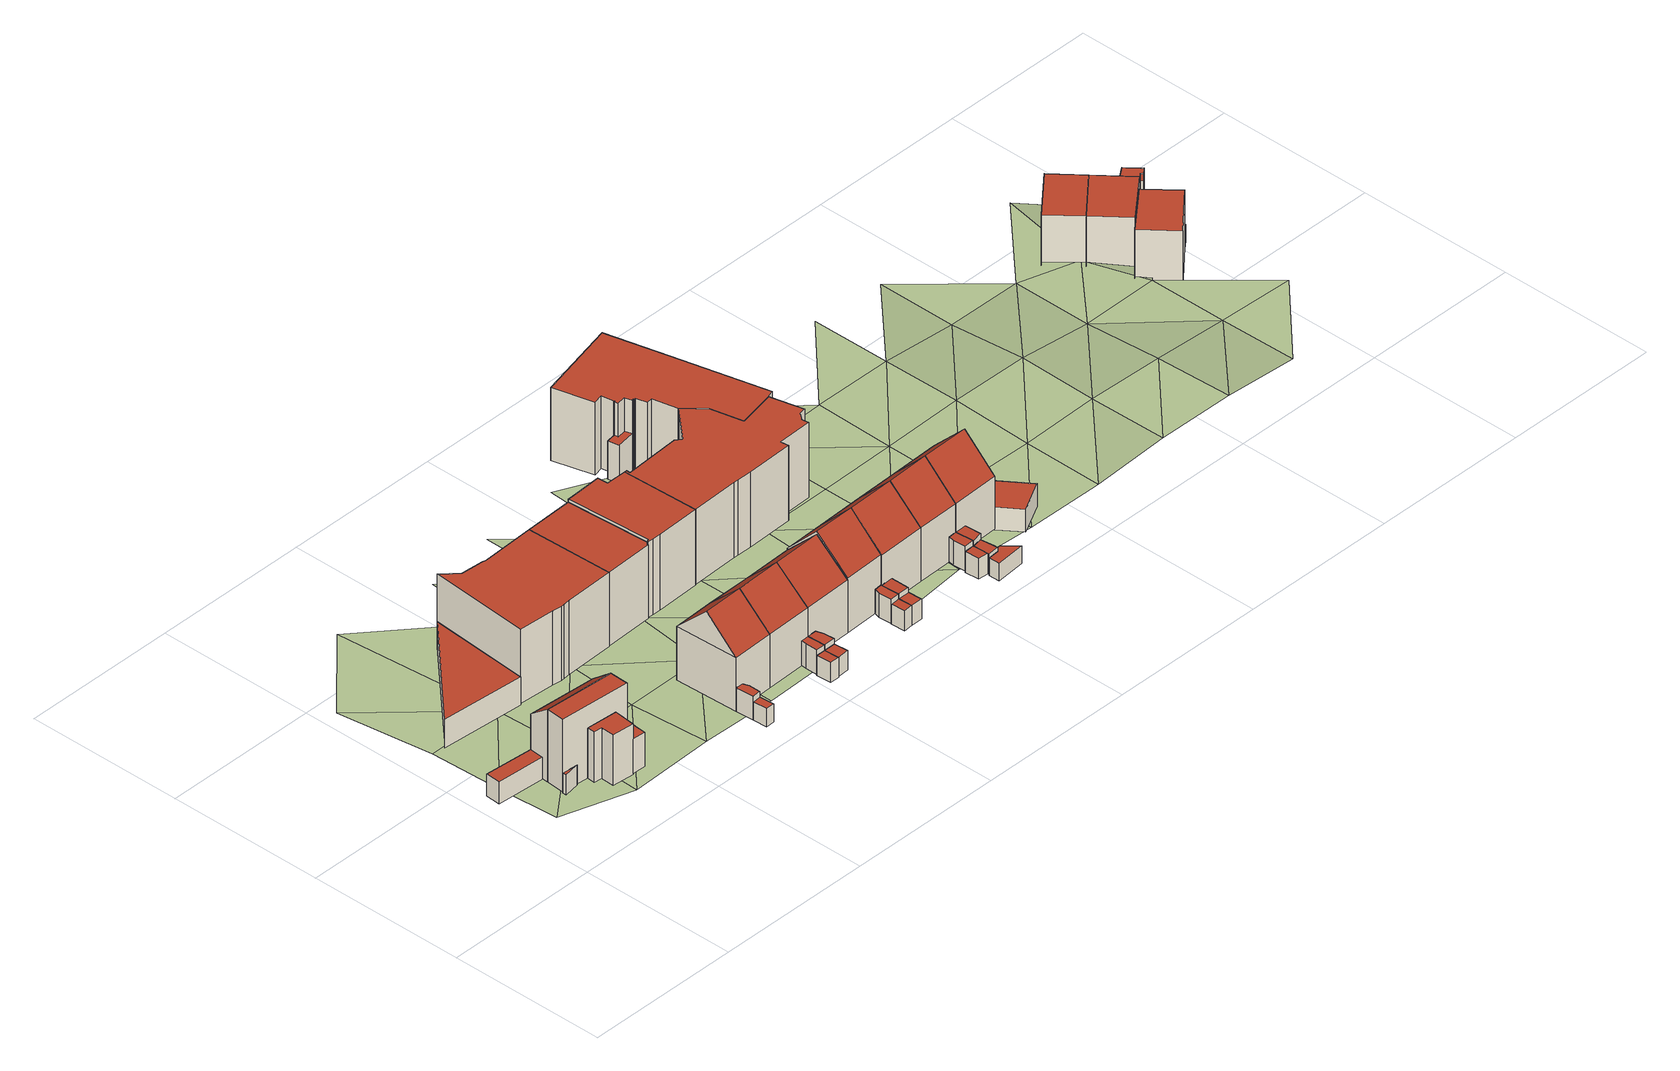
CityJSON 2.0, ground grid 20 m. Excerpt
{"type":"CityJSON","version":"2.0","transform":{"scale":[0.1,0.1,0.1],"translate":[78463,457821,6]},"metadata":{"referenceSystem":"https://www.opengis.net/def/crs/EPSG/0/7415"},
"CityObjects":{
"building1":{"type":"Building","attributes":{"validity":"0"},"children":["building1-1","building1-2","building1-3","building1-4","building1-5","building1-6"]},
"building1-1":{"type":"BuildingPart","attributes":{"roofType":"1000","RelativeEavesHeight":9.5,"RelativeRidgeHeight":9.5,"AbsoluteEavesHeight":17.75,"AbsoluteRidgeHeight":17.75,"validity":"0"},"parents":["building1"],"geometry":[{"type":"Solid","lod":"2","boundaries":[[[[0,1,2,3]],[[1,4,5,2]],[[4,6,7,5]],[[6,0,3,7]],[[6,4,1,0]],[[3,2,5,7]]]],"semantics":{"surfaces":[{"type":"WallSurface"},{"type":"RoofSurface","Direction":0,"Slope":90},{"type":"GroundSurface"}],"values":[[0,0,0,0,1,2]]}}]},
"building1-2":{"type":"BuildingPart","attributes":{"roofType":"1010","RelativeEavesHeight":8.44,"RelativeRidgeHeight":9.45,"AbsoluteEavesHeight":16.75,"AbsoluteRidgeHeight":17.75,"validity":"0"},"parents":["building1"],"geometry":[{"type":"Solid","lod":"2","boundaries":[[[[4,8,9,5]],[[8,10,11,9]],[[10,6,7,11]],[[6,4,5,7]],[[6,10,8,4]],[[5,9,11,7]]]],"semantics":{"surfaces":[{"type":"WallSurface"},{"type":"RoofSurface","Direction":3.96,"Slope":52.77},{"type":"GroundSurface"}],"values":[[0,0,0,0,1,2]]}}]},
"building1-3":{"type":"BuildingPart","attributes":{"roofType":"1000","RelativeEavesHeight":4.58,"RelativeRidgeHeight":4.58,"AbsoluteEavesHeight":12.94,"AbsoluteRidgeHeight":12.94,"validity":"0"},"parents":["building1"],"geometry":[{"type":"Solid","lod":"2","boundaries":[[[[12,13,14,15]],[[13,16,17,14]],[[16,18,19,17]],[[18,12,15,19]],[[18,16,13,12]],[[15,14,17,19]]]],"semantics":{"surfaces":[{"type":"WallSurface"},{"type":"RoofSurface","Direction":0,"Slope":90},{"type":"GroundSurface"}],"values":[[0,0,0,0,1,2]]}}]},
"building1-4":{"type":"BuildingPart","attributes":{"roofType":"1000","RelativeEavesHeight":6.63,"RelativeRidgeHeight":6.63,"AbsoluteEavesHeight":14.94,"AbsoluteRidgeHeight":14.94,"validity":"0"},"parents":["building1"],"geometry":[{"type":"Solid","lod":"2","boundaries":[[[[20,21,22,23]],[[21,24,25,22]],[[24,26,27,25]],[[26,28,29,27]],[[28,30,31,29]],[[30,20,23,31]],[[30,28,26,24,21,20]],[[23,22,25,27,29,31]]]],"semantics":{"surfaces":[{"type":"WallSurface"},{"type":"RoofSurface","Direction":0,"Slope":90},{"type":"GroundSurface"}],"values":[[0,0,0,0,0,0,1,2]]}}]},
"building1-5":{"type":"BuildingPart","attributes":{"roofType":"1000","RelativeEavesHeight":2.83,"RelativeRidgeHeight":2.83,"AbsoluteEavesHeight":11.07,"AbsoluteRidgeHeight":11.07,"validity":"0"},"parents":["building1"],"geometry":[{"type":"Solid","lod":"2","boundaries":[[[[32,33,34,35]],[[33,36,37,34]],[[36,38,39,37]],[[38,32,35,39]],[[38,36,33,32]],[[35,34,37,39]]]],"semantics":{"surfaces":[{"type":"WallSurface"},{"type":"RoofSurface","Direction":0,"Slope":90},{"type":"GroundSurface"}],"values":[[0,0,0,0,1,2]]}}]},
"building1-6":{"type":"BuildingPart","attributes":{"roofType":"1000","RelativeEavesHeight":2.52,"RelativeRidgeHeight":2.52,"AbsoluteEavesHeight":10.77,"AbsoluteRidgeHeight":10.77,"validity":"0"},"parents":["building1"],"geometry":[{"type":"Solid","lod":"2","boundaries":[[[[40,41,42,43]],[[41,44,45,42]],[[44,40,43,45]],[[44,41,40]],[[43,42,45]]]],"semantics":{"surfaces":[{"type":"WallSurface"},{"type":"RoofSurface","Direction":0,"Slope":90},{"type":"GroundSurface"}],"values":[[0,0,0,1,2]]}}]},
"building2":{"type":"Building","attributes":{"roofType":"1000","RelativeEavesHeight":3.68,"RelativeRidgeHeight":3.68,"AbsoluteEavesHeight":12,"AbsoluteRidgeHeight":12,"validity":"0"},"geometry":[{"type":"Solid","lod":"2","boundaries":[[[[46,47,48,49]],[[47,50,51,48]],[[50,46,49,51]],[[50,47,46]],[[49,48,51]]]],"semantics":{"surfaces":[{"type":"WallSurface"},{"type":"RoofSurface","Direction":183.9,"Slope":90},{"type":"GroundSurface"}],"values":[[0,0,0,1,2]]}}]},
"building3":{"type":"Building","attributes":{"roofType":"1000","RelativeEavesHeight":9.72,"RelativeRidgeHeight":9.72,"AbsoluteEavesHeight":18.19,"AbsoluteRidgeHeight":18.19,"validity":"0"},"geometry":[{"type":"Solid","lod":"2","boundaries":[[[[52,53,54,55]],[[53,56,57,54]],[[56,58,59,57]],[[58,60,61,59]],[[60,62,63,61]],[[62,64,65,63]],[[64,66,67,65]],[[66,68,69,67]],[[68,70,71,69]],[[70,72,73,71]],[[72,74,75,73]],[[74,76,77,75]],[[76,52,55,77]],[[76,74,72,70,68,66,64,62,60,58,56,53,52]],[[55,54,57,59,61,63,65,67,69,71,73,75,77]]]],"semantics":{"surfaces":[{"type":"WallSurface"},{"type":"RoofSurface","Direction":104.72,"Slope":90},{"type":"GroundSurface"}],"values":[[0,0,0,0,0,0,0,0,0,0,0,0,0,1,2]]}}]},
"building4":{"type":"Building","attributes":{"validity":"0"},"children":["building4-1","building4-2","building4-3"]},
"building4-1":{"type":"BuildingPart","attributes":{"roofType":"1000","RelativeEavesHeight":3.12,"RelativeRidgeHeight":3.12,"AbsoluteEavesHeight":11.78,"AbsoluteRidgeHeight":11.78,"validity":"0"},"parents":["building4"],"geometry":[{"type":"Solid","lod":"2","boundaries":[[[[78,79,80,81]],[[79,82,83,80]],[[82,84,85,83]],[[84,86,87,85]],[[86,78,81,87]],[[86,84,82,79,78]],[[81,80,83,85,87]]]],"semantics":{"surfaces":[{"type":"WallSurface"},{"type":"RoofSurface","Direction":0,"Slope":90},{"type":"GroundSurface"}],"values":[[0,0,0,0,0,1,2]]}}]},
"building4-2":{"type":"BuildingPart","attributes":{"roofType":"1030","RelativeEavesHeight":7.08,"RelativeRidgeHeight":11.04,"AbsoluteEavesHeight":15.74,"AbsoluteRidgeHeight":19.7,"validity":"0"},"parents":["building4"],"geometry":[{"type":"Solid","lod":"2","boundaries":[[[[88,89,80,90]],[[89,91,92,80]],[[91,93,94,92]],[[93,88,90,94]],[[91,89,95]],[[88,93,96]],[[89,88,96,95]],[[93,91,95,96]],[[90,80,92,94]]]],"semantics":{"surfaces":[{"type":"WallSurface"},{"type":"RoofSurface","Direction":178.16,"Slope":45.89},{"type":"RoofSurface","Direction":358.2,"Slope":45.89},{"type":"GroundSurface"}],"values":[[0,0,0,0,0,0,1,2,3]]}}]},
"building4-3":{"type":"BuildingPart","attributes":{"roofType":"1000","RelativeEavesHeight":2.43,"RelativeRidgeHeight":2.43,"AbsoluteEavesHeight":11.08,"AbsoluteRidgeHeight":11.08,"validity":"0"},"parents":["building4"],"geometry":[{"type":"Solid","lod":"2","boundaries":[[[[97,98,99,100]],[[98,101,81,99]],[[101,102,87,81]],[[102,97,100,87]],[[102,101,98,97]],[[100,99,81,87]]]],"semantics":{"surfaces":[{"type":"WallSurface"},{"type":"RoofSurface","Direction":0,"Slope":90},{"type":"GroundSurface"}],"values":[[0,0,0,0,1,2]]}}]},
"building5":{"type":"Building","attributes":{"validity":"0"},"children":["building5-1","building5-2","building5-3"]},
"building5-1":{"type":"BuildingPart","attributes":{"roofType":"1030","RelativeEavesHeight":7.04,"RelativeRidgeHeight":11,"AbsoluteEavesHeight":15.74,"AbsoluteRidgeHeight":19.7,"validity":"0"},"parents":["building5"],"geometry":[{"type":"Solid","lod":"2","boundaries":[[[[93,103,104,94]],[[103,105,106,104]],[[105,88,90,106]],[[88,93,94,90]],[[105,103,107]],[[93,88,96]],[[103,93,96,107]],[[88,105,107,96]],[[94,104,106,90]]]],"semantics":{"surfaces":[{"type":"WallSurface"},{"type":"RoofSurface","Direction":358.2,"Slope":45.86},{"type":"RoofSurface","Direction":178.16,"Slope":45.86},{"type":"GroundSurface"}],"values":[[0,0,0,0,0,0,1,2,3]]}}]},
"building5-2":{"type":"BuildingPart","attributes":{"roofType":"1000","RelativeEavesHeight":2.53,"RelativeRidgeHeight":2.53,"AbsoluteEavesHeight":11.26,"AbsoluteRidgeHeight":11.26,"validity":"0"},"parents":["building5"],"geometry":[{"type":"Solid","lod":"2","boundaries":[[[[108,109,110,111]],[[109,112,113,110]],[[112,114,115,113]],[[114,108,111,115]],[[114,112,109,108]],[[111,110,113,115]]]],"semantics":{"surfaces":[{"type":"WallSurface"},{"type":"RoofSurface","Direction":0,"Slope":90},{"type":"GroundSurface"}],"values":[[0,0,0,0,1,2]]}}]},
"building5-3":{"type":"BuildingPart","attributes":{"roofType":"1000","RelativeEavesHeight":3.19,"RelativeRidgeHeight":3.19,"AbsoluteEavesHeight":11.96,"AbsoluteRidgeHeight":11.96,"validity":"0"},"parents":["building5"],"geometry":[{"type":"Solid","lod":"2","boundaries":[[[[116,117,118,119]],[[117,120,121,118]],[[120,122,123,121]],[[122,124,125,123]],[[124,116,119,125]],[[124,122,120,117,116]],[[119,118,121,123,125]]]],"semantics":{"surfaces":[{"type":"WallSurface"},{"type":"RoofSurface","Direction":0,"Slope":90},{"type":"GroundSurface"}],"values":[[0,0,0,0,0,1,2]]}}]},
"building6":{"type":"Building","attributes":{"validity":"0"},"children":["building6-1","building6-2"]},
"building6-1":{"type":"BuildingPart","attributes":{"roofType":"1000","RelativeEavesHeight":9.56,"RelativeRidgeHeight":9.56,"AbsoluteEavesHeight":18.19,"AbsoluteRidgeHeight":18.19,"validity":"0"},"parents":["building6"],"geometry":[{"type":"Solid","lod":"2","boundaries":[[[[126,127,128,129]],[[127,130,131,128]],[[130,52,132,131]],[[52,76,133,132]],[[76,134,135,133]],[[134,126,129,135]],[[134,76,52,130,127,126]],[[129,128,131,132,133,135]]]],"semantics":{"surfaces":[{"type":"WallSurface"},{"type":"RoofSurface","Direction":0,"Slope":90},{"type":"GroundSurface"}],"values":[[0,0,0,0,0,0,1,2]]}}]},
"building6-2":{"type":"BuildingPart","attributes":{"roofType":"1000","RelativeEavesHeight":9.92,"RelativeRidgeHeight":9.92,"AbsoluteEavesHeight":18.61,"AbsoluteRidgeHeight":18.61,"validity":"0"},"parents":["building6"],"geometry":[{"type":"Solid","lod":"2","boundaries":[[[[136,137,138,139]],[[137,140,141,138]],[[140,142,143,141]],[[142,144,145,143]],[[144,146,147,145]],[[146,148,149,147]],[[148,150,151,149]],[[150,152,153,151]],[[152,154,155,153]],[[154,156,157,155]],[[156,158,159,157]],[[158,136,139,159]],[[158,156,154,152,150,148,146,144,142,140,137,136]],[[139,138,141,143,145,147,149,151,153,155,157,159]]]],"semantics":{"surfaces":[{"type":"WallSurface"},{"type":"RoofSurface","Direction":0,"Slope":90},{"type":"GroundSurface"}],"values":[[0,0,0,0,0,0,0,0,0,0,0,0,1,2]]}}]},
"building7":{"type":"Building","attributes":{"validity":"0"},"children":["building7-1","building7-2","building7-3"]},
"building7-1":{"type":"BuildingPart","attributes":{"roofType":"1030","RelativeEavesHeight":6.99,"RelativeRidgeHeight":10.95,"AbsoluteEavesHeight":15.74,"AbsoluteRidgeHeight":19.7,"validity":"0"},"parents":["building7"],"geometry":[{"type":"Solid","lod":"2","boundaries":[[[[160,105,123,161]],[[105,103,162,123]],[[103,163,164,162]],[[163,160,161,164]],[[103,105,107]],[[160,163,165]],[[105,160,165,107]],[[163,103,107,165]],[[161,123,162,164]]]],"semantics":{"surfaces":[{"type":"WallSurface"},{"type":"RoofSurface","Direction":178.12,"Slope":45.8},{"type":"RoofSurface","Direction":358.19,"Slope":45.8},{"type":"GroundSurface"}],"values":[[0,0,0,0,0,0,1,2,3]]}}]},
"building7-2":{"type":"BuildingPart","attributes":{"roofType":"1000","RelativeEavesHeight":2.51,"RelativeRidgeHeight":2.51,"AbsoluteEavesHeight":11.26,"AbsoluteRidgeHeight":11.26,"validity":"0"},"parents":["building7"],"geometry":[{"type":"Solid","lod":"2","boundaries":[[[[166,108,167,168]],[[108,114,125,167]],[[114,169,170,125]],[[169,166,168,170]],[[169,114,108,166]],[[168,167,125,170]]]],"semantics":{"surfaces":[{"type":"WallSurface"},{"type":"RoofSurface","Direction":0,"Slope":90},{"type":"GroundSurface"}],"values":[[0,0,0,0,1,2]]}}]},
"building7-3":{"type":"BuildingPart","attributes":{"roofType":"1000","RelativeEavesHeight":3.17,"RelativeRidgeHeight":3.17,"AbsoluteEavesHeight":11.96,"AbsoluteRidgeHeight":11.96,"validity":"0"},"parents":["building7"],"geometry":[{"type":"Solid","lod":"2","boundaries":[[[[124,122,123,125]],[[122,171,172,123]],[[171,173,174,172]],[[173,175,170,174]],[[175,124,125,170]],[[175,173,171,122,124]],[[125,123,172,174,170]]]],"semantics":{"surfaces":[{"type":"WallSurface"},{"type":"RoofSurface","Direction":0,"Slope":90},{"type":"GroundSurface"}],"values":[[0,0,0,0,0,1,2]]}}]},
"building8":{"type":"Building","attributes":{"validity":"0"},"children":["building8-1","building8-2","building8-3"]},
"building8-1":{"type":"BuildingPart","attributes":{"roofType":"1000","RelativeEavesHeight":3.08,"RelativeRidgeHeight":3.08,"AbsoluteEavesHeight":11.97,"AbsoluteRidgeHeight":11.97,"validity":"0"},"parents":["building8"],"geometry":[{"type":"Solid","lod":"2","boundaries":[[[[176,177,178,179]],[[177,180,181,178]],[[180,182,183,181]],[[182,184,185,183]],[[184,176,179,185]],[[184,182,180,177,176]],[[179,178,181,183,185]]]],"semantics":{"surfaces":[{"type":"WallSurface"},{"type":"RoofSurface","Direction":0,"Slope":90},{"type":"GroundSurface"}],"values":[[0,0,0,0,0,1,2]]}}]},
"building8-2":{"type":"BuildingPart","attributes":{"roofType":"1030","RelativeEavesHeight":7.13,"RelativeRidgeHeight":11.29,"AbsoluteEavesHeight":15.94,"AbsoluteRidgeHeight":20.1,"validity":"0"},"parents":["building8"],"geometry":[{"type":"Solid","lod":"2","boundaries":[[[[186,187,188,164]],[[187,189,190,188]],[[189,191,161,190]],[[191,186,164,161]],[[189,187,192]],[[186,191,193]],[[187,186,193,192]],[[191,189,192,193]],[[164,188,190,161]]]],"semantics":{"surfaces":[{"type":"WallSurface"},{"type":"RoofSurface","Direction":358.19,"Slope":44.34},{"type":"RoofSurface","Direction":178.12,"Slope":44.34},{"type":"GroundSurface"}],"values":[[0,0,0,0,0,0,1,2,3]]}}]},
"building8-3":{"type":"BuildingPart","attributes":{"roofType":"1000","RelativeEavesHeight":2.57,"RelativeRidgeHeight":2.57,"AbsoluteEavesHeight":11.37,"AbsoluteRidgeHeight":11.37,"validity":"0"},"parents":["building8"],"geometry":[{"type":"Solid","lod":"2","boundaries":[[[[194,195,196,197]],[[195,198,199,196]],[[198,200,201,199]],[[200,194,197,201]],[[200,198,195,194]],[[197,196,199,201]]]],"semantics":{"surfaces":[{"type":"WallSurface"},{"type":"RoofSurface","Direction":0,"Slope":90},{"type":"GroundSurface"}],"values":[[0,0,0,0,1,2]]}}]},
"building9":{"type":"Building","attributes":{"validity":"0"},"children":["building9-1","building9-2","building9-3"]},
"building9-1":{"type":"BuildingPart","attributes":{"roofType":"1000","RelativeEavesHeight":3.07,"RelativeRidgeHeight":3.07,"AbsoluteEavesHeight":11.97,"AbsoluteRidgeHeight":11.97,"validity":"0"},"parents":["building9"],"geometry":[{"type":"Solid","lod":"2","boundaries":[[[[202,203,204,205]],[[203,206,207,204]],[[206,182,183,207]],[[182,202,205,183]],[[182,206,203,202]],[[205,204,207,183]]]],"semantics":{"surfaces":[{"type":"WallSurface"},{"type":"RoofSurface","Direction":0,"Slope":90},{"type":"GroundSurface"}],"values":[[0,0,0,0,1,2]]}}]},
"building9-2":{"type":"BuildingPart","attributes":{"roofType":"1000","RelativeEavesHeight":2.56,"RelativeRidgeHeight":2.56,"AbsoluteEavesHeight":11.37,"AbsoluteRidgeHeight":11.37,"validity":"0"},"parents":["building9"],"geometry":[{"type":"Solid","lod":"2","boundaries":[[[[208,209,210,211]],[[209,195,196,210]],[[195,194,197,196]],[[194,208,211,197]],[[194,195,209,208]],[[211,210,196,197]]]],"semantics":{"surfaces":[{"type":"WallSurface"},{"type":"RoofSurface","Direction":0,"Slope":90},{"type":"GroundSurface"}],"values":[[0,0,0,0,1,2]]}}]},
"building9-3":{"type":"BuildingPart","attributes":{"roofType":"1030","RelativeEavesHeight":7.08,"RelativeRidgeHeight":11.24,"AbsoluteEavesHeight":15.94,"AbsoluteRidgeHeight":20.1,"validity":"0"},"parents":["building9"],"geometry":[{"type":"Solid","lod":"2","boundaries":[[[[212,213,205,214]],[[213,187,215,205]],[[187,216,217,215]],[[216,212,214,217]],[[187,213,192]],[[212,216,218]],[[213,212,218,192]],[[216,187,192,218]],[[214,205,215,217]]]],"semantics":{"surfaces":[{"type":"WallSurface"},{"type":"RoofSurface","Direction":178.17,"Slope":44.56},{"type":"RoofSurface","Direction":358.2,"Slope":44.56},{"type":"GroundSurface"}],"values":[[0,0,0,0,0,0,1,2,3]]}}]},
"building10":{"type":"Building","attributes":{"roofType":"1000","RelativeEavesHeight":9.85,"RelativeRidgeHeight":9.85,"AbsoluteEavesHeight":18.61,"AbsoluteRidgeHeight":18.61,"validity":"0"},"geometry":[{"type":"Solid","lod":"2","boundaries":[[[[219,220,221,222]],[[220,223,224,221]],[[223,225,226,224]],[[225,227,228,226]],[[227,229,230,228]],[[229,231,232,230]],[[231,233,234,232]],[[233,235,236,234]],[[235,146,237,236]],[[146,144,238,237]],[[144,239,240,238]],[[239,241,242,240]],[[241,243,244,242]],[[243,245,246,244]],[[245,247,248,246]],[[247,249,250,248]],[[249,251,252,250]],[[251,253,254,252]],[[253,255,256,254]],[[255,257,258,256]],[[257,219,222,258]],[[257,255,253,251,249,247,245,243,241,239,144,146,235,233,231,229,227,225,223,220,219]],[[222,221,224,226,228,230,232,234,236,237,238,240,242,244,246,248,250,252,254,256,258]]]],"semantics":{"surfaces":[{"type":"WallSurface"},{"type":"RoofSurface","Direction":0,"Slope":90},{"type":"GroundSurface"}],"values":[[0,0,0,0,0,0,0,0,0,0,0,0,0,0,0,0,0,0,0,0,0,1,2]]}}]},
"building11":{"type":"Building","attributes":{"validity":"0"},"children":["building11-1","building11-2","building11-3"]},
"building11-1":{"type":"BuildingPart","attributes":{"roofType":"1030","RelativeEavesHeight":7.02,"RelativeRidgeHeight":11.18,"AbsoluteEavesHeight":15.94,"AbsoluteRidgeHeight":20.1,"validity":"0"},"parents":["building11"],"geometry":[{"type":"Solid","lod":"2","boundaries":[[[[216,259,260,217]],[[259,261,262,260]],[[261,212,214,262]],[[212,216,217,214]],[[261,259,263]],[[216,212,218]],[[259,216,218,263]],[[212,261,263,218]],[[217,260,262,214]]]],"semantics":{"surfaces":[{"type":"WallSurface"},{"type":"RoofSurface","Direction":358.21,"Slope":44.54},{"type":"RoofSurface","Direction":178.17,"Slope":44.54},{"type":"GroundSurface"}],"values":[[0,0,0,0,0,0,1,2,3]]}}]},
"building11-2":{"type":"BuildingPart","attributes":{"roofType":"1000","RelativeEavesHeight":2.66,"RelativeRidgeHeight":2.66,"AbsoluteEavesHeight":11.46,"AbsoluteRidgeHeight":11.46,"validity":"0"},"parents":["building11"],"geometry":[{"type":"Solid","lod":"2","boundaries":[[[[264,265,266,267]],[[265,268,269,266]],[[268,270,271,269]],[[270,264,267,271]],[[270,268,265,264]],[[267,266,269,271]]]],"semantics":{"surfaces":[{"type":"WallSurface"},{"type":"RoofSurface","Direction":0,"Slope":90},{"type":"GroundSurface"}],"values":[[0,0,0,0,1,2]]}}]},
"building11-3":{"type":"BuildingPart","attributes":{"roofType":"1000","RelativeEavesHeight":3.21,"RelativeRidgeHeight":3.21,"AbsoluteEavesHeight":12.16,"AbsoluteRidgeHeight":12.16,"validity":"0"},"parents":["building11"],"geometry":[{"type":"Solid","lod":"2","boundaries":[[[[272,273,274,275]],[[273,276,277,274]],[[276,278,279,277]],[[278,280,281,279]],[[280,272,275,281]],[[280,278,276,273,272]],[[275,274,277,279,281]]]],"semantics":{"surfaces":[{"type":"WallSurface"},{"type":"RoofSurface","Direction":0,"Slope":90},{"type":"GroundSurface"}],"values":[[0,0,0,0,0,1,2]]}}]},
"building12":{"type":"Building","attributes":{"validity":"0"},"children":["building12-1","building12-2"]},
"building12-1":{"type":"BuildingPart","attributes":{"roofType":"1000","RelativeEavesHeight":9.56,"RelativeRidgeHeight":9.56,"AbsoluteEavesHeight":18.61,"AbsoluteRidgeHeight":18.61,"validity":"0"},"parents":["building12"],"geometry":[{"type":"Solid","lod":"2","boundaries":[[[[282,283,284,285]],[[283,286,287,284]],[[286,288,289,287]],[[288,290,291,289]],[[290,292,293,291]],[[292,294,295,293]],[[294,296,297,295]],[[296,298,299,297]],[[298,300,301,299]],[[300,302,303,301]],[[302,257,304,303]],[[257,255,305,304]],[[255,253,306,305]],[[253,251,307,306]],[[251,308,309,307]],[[308,310,311,309]],[[310,312,313,311]],[[312,314,315,313]],[[314,316,317,315]],[[316,318,319,317]],[[318,282,285,319]],[[318,316,314,312,310,308,251,253,255,257,302,300,298,296,294,292,290,288,286,283,282]],[[285,284,287,289,291,293,295,297,299,301,303,304,305,306,307,309,311,313,315,317,319]]]],"semantics":{"surfaces":[{"type":"WallSurface"},{"type":"RoofSurface","Direction":180,"Slope":90},{"type":"GroundSurface"}],"values":[[0,0,0,0,0,0,0,0,0,0,0,0,0,0,0,0,0,0,0,0,0,1,2]]}}]},
"building12-2":{"type":"BuildingPart","attributes":{"roofType":"1000","RelativeEavesHeight":5.04,"RelativeRidgeHeight":5.04,"AbsoluteEavesHeight":14.31,"AbsoluteRidgeHeight":14.31,"validity":"0"},"parents":["building12"],"geometry":[{"type":"Solid","lod":"2","boundaries":[[[[320,321,322,323]],[[321,324,325,322]],[[324,326,327,325]],[[326,328,329,327]],[[328,330,331,329]],[[330,320,323,331]],[[330,328,326,324,321,320]],[[323,322,325,327,329,331]]]],"semantics":{"surfaces":[{"type":"WallSurface"},{"type":"RoofSurface","Direction":0,"Slope":90},{"type":"GroundSurface"}],"values":[[0,0,0,0,0,0,1,2]]}}]},
"building13":{"type":"Building","attributes":{"validity":"0"},"children":["building13-1","building13-2","building13-3","building13-4","building13-5"]},
"building13-1":{"type":"BuildingPart","attributes":{"roofType":"1030","RelativeEavesHeight":6.98,"RelativeRidgeHeight":11.14,"AbsoluteEavesHeight":15.94,"AbsoluteRidgeHeight":20.1,"validity":"0"},"parents":["building13"],"geometry":[{"type":"Solid","lod":"2","boundaries":[[[[332,261,277,333]],[[261,259,334,277]],[[259,335,336,334]],[[335,332,333,336]],[[259,261,263]],[[332,335,337]],[[261,332,337,263]],[[335,259,263,337]],[[333,277,334,336]]]],"semantics":{"surfaces":[{"type":"WallSurface"},{"type":"RoofSurface","Direction":178.4,"Slope":44.39},{"type":"RoofSurface","Direction":358.26,"Slope":44.39},{"type":"GroundSurface"}],"values":[[0,0,0,0,0,0,1,2,3]]}}]},
"building13-2":{"type":"BuildingPart","attributes":{"roofType":"1000","RelativeEavesHeight":2.96,"RelativeRidgeHeight":2.96,"AbsoluteEavesHeight":11.87,"AbsoluteRidgeHeight":11.87,"validity":"0"},"parents":["building13"],"geometry":[{"type":"Solid","lod":"2","boundaries":[[[[338,339,340,341]],[[339,342,343,340]],[[342,344,345,343]],[[344,338,341,345]],[[344,342,339,338]],[[341,340,343,345]]]],"semantics":{"surfaces":[{"type":"WallSurface"},{"type":"RoofSurface","Direction":0,"Slope":90},{"type":"GroundSurface"}],"values":[[0,0,0,0,1,2]]}}]},
"building13-3":{"type":"BuildingPart","attributes":{"roofType":"1000","RelativeEavesHeight":2.28,"RelativeRidgeHeight":2.28,"AbsoluteEavesHeight":10.96,"AbsoluteRidgeHeight":10.96,"validity":"0"},"parents":["building13"],"geometry":[{"type":"Solid","lod":"2","boundaries":[[[[346,347,348,349]],[[347,350,351,348]],[[350,352,353,351]],[[352,354,355,353]],[[354,356,357,355]],[[356,346,349,357]],[[356,354,352,350,347,346]],[[349,348,351,353,355,357]]]],"semantics":{"surfaces":[{"type":"WallSurface"},{"type":"RoofSurface","Direction":0,"Slope":90},{"type":"GroundSurface"}],"values":[[0,0,0,0,0,0,1,2]]}}]},
"building13-4":{"type":"BuildingPart","attributes":{"roofType":"1000","RelativeEavesHeight":2.68,"RelativeRidgeHeight":2.68,"AbsoluteEavesHeight":11.46,"AbsoluteRidgeHeight":11.46,"validity":"0"},"parents":["building13"],"geometry":[{"type":"Solid","lod":"2","boundaries":[[[[265,358,359,266]],[[358,360,361,359]],[[360,362,363,361]],[[362,364,365,363]],[[364,366,367,365]],[[366,265,266,367]],[[366,364,362,360,358,265]],[[266,359,361,363,365,367]]]],"semantics":{"surfaces":[{"type":"WallSurface"},{"type":"RoofSurface","Direction":0,"Slope":90},{"type":"GroundSurface"}],"values":[[0,0,0,0,0,0,1,2]]}}]},
"building13-5":{"type":"BuildingPart","attributes":{"roofType":"1000","RelativeEavesHeight":3.21,"RelativeRidgeHeight":3.21,"AbsoluteEavesHeight":12.16,"AbsoluteRidgeHeight":12.16,"validity":"0"},"parents":["building13"],"geometry":[{"type":"Solid","lod":"2","boundaries":[[[[368,369,370,371]],[[369,372,373,370]],[[372,276,277,373]],[[276,368,371,277]],[[276,372,369,368]],[[371,370,373,277]]]],"semantics":{"surfaces":[{"type":"WallSurface"},{"type":"RoofSurface","Direction":0,"Slope":90},{"type":"GroundSurface"}],"values":[[0,0,0,0,1,2]]}}]},
"building14":{"type":"Building","attributes":{"validity":"0"},"children":["building14-1","building14-2","building14-3"]},
"building14-1":{"type":"BuildingPart","attributes":{"roofType":"1000","RelativeEavesHeight":6.79,"RelativeRidgeHeight":6.79,"AbsoluteEavesHeight":14.3,"AbsoluteRidgeHeight":14.3,"validity":"0"},"parents":["building14"],"geometry":[{"type":"Solid","lod":"2","boundaries":[[[[374,375,376,377]],[[375,378,379,376]],[[378,380,381,379]],[[380,374,377,381]],[[380,378,375,374]],[[377,376,379,381]]]],"semantics":{"surfaces":[{"type":"WallSurface"},{"type":"RoofSurface","Direction":0,"Slope":90},{"type":"GroundSurface"}],"values":[[0,0,0,0,1,2]]}}]},
"building14-2":{"type":"BuildingPart","attributes":{"roofType":"1000","RelativeEavesHeight":3.39,"RelativeRidgeHeight":3.39,"AbsoluteEavesHeight":10.38,"AbsoluteRidgeHeight":10.38,"validity":"0"},"parents":["building14"],"geometry":[{"type":"Solid","lod":"2","boundaries":[[[[382,383,384,385]],[[383,386,387,384]],[[386,388,389,387]],[[388,382,385,389]],[[388,386,383,382]],[[385,384,387,389]]]],"semantics":{"surfaces":[{"type":"WallSurface"},{"type":"RoofSurface","Direction":0,"Slope":90},{"type":"GroundSurface"}],"values":[[0,0,0,0,1,2]]}}]},
"building14-3":{"type":"BuildingPart","attributes":{"roofType":"1000","RelativeEavesHeight":4.45,"RelativeRidgeHeight":4.45,"AbsoluteEavesHeight":11.6,"AbsoluteRidgeHeight":11.6,"validity":"0"},"parents":["building14"],"geometry":[{"type":"Solid","lod":"2","boundaries":[[[[390,391,392,393]],[[391,394,395,392]],[[394,396,397,395]],[[396,390,393,397]],[[396,394,391,390]],[[393,392,395,397]]]],"semantics":{"surfaces":[{"type":"WallSurface"},{"type":"RoofSurface","Direction":0,"Slope":90},{"type":"GroundSurface"}],"values":[[0,0,0,0,1,2]]}}]},
"building15":{"type":"Building","attributes":{"validity":"0"},"children":["building15-1","building15-2","building15-3"]},
"building15-1":{"type":"BuildingPart","attributes":{"roofType":"1000","RelativeEavesHeight":7.54,"RelativeRidgeHeight":7.54,"AbsoluteEavesHeight":14.3,"AbsoluteRidgeHeight":14.3,"validity":"0"},"parents":["building15"],"geometry":[{"type":"Solid","lod":"2","boundaries":[[[[398,399,400,401]],[[399,402,403,400]],[[402,404,405,403]],[[404,398,401,405]],[[404,402,399,398]],[[401,400,403,405]]]],"semantics":{"surfaces":[{"type":"WallSurface"},{"type":"RoofSurface","Direction":0,"Slope":90},{"type":"GroundSurface"}],"values":[[0,0,0,0,1,2]]}}]},
"building15-2":{"type":"BuildingPart","attributes":{"roofType":"1000","RelativeEavesHeight":7.43,"RelativeRidgeHeight":7.43,"AbsoluteEavesHeight":14.3,"AbsoluteRidgeHeight":14.3,"validity":"0"},"parents":["building15"],"geometry":[{"type":"Solid","lod":"2","boundaries":[[[[406,407,408,409]],[[407,410,411,408]],[[410,412,413,411]],[[412,406,409,413]],[[412,410,407,406]],[[409,408,411,413]]]],"semantics":{"surfaces":[{"type":"WallSurface"},{"type":"RoofSurface","Direction":0,"Slope":90},{"type":"GroundSurface"}],"values":[[0,0,0,0,1,2]]}}]},
"building15-3":{"type":"BuildingPart","attributes":{"roofType":"1000","RelativeEavesHeight":2.16,"RelativeRidgeHeight":2.16,"AbsoluteEavesHeight":8.7,"AbsoluteRidgeHeight":8.7,"validity":"0"},"parents":["building15"],"geometry":[{"type":"Solid","lod":"2","boundaries":[[[[414,415,416,417]],[[415,418,419,416]],[[418,420,421,419]],[[420,414,417,421]],[[420,418,415,414]],[[417,416,419,421]]]],"semantics":{"surfaces":[{"type":"WallSurface"},{"type":"RoofSurface","Direction":0,"Slope":90},{"type":"GroundSurface"}],"values":[[0,0,0,0,1,2]]}}]},
"building16":{"type":"Building","attributes":{"validity":"0"},"children":["building16-1","building16-2","building16-3","building16-4","building16-5","building16-6"]},
"building16-1":{"type":"BuildingPart","attributes":{"roofType":"1000","RelativeEavesHeight":7.33,"RelativeRidgeHeight":7.33,"AbsoluteEavesHeight":14.3,"AbsoluteRidgeHeight":14.3,"validity":"0"},"parents":["building16"],"geometry":[{"type":"Solid","lod":"2","boundaries":[[[[422,374,423,424]],[[374,380,425,423]],[[380,426,427,425]],[[426,422,424,427]],[[426,380,374,422]],[[424,423,425,427]]]],"semantics":{"surfaces":[{"type":"WallSurface"},{"type":"RoofSurface","Direction":0,"Slope":90},{"type":"GroundSurface"}],"values":[[0,0,0,0,1,2]]}}]},
"building16-2":{"type":"BuildingPart","attributes":{"roofType":"1000","RelativeEavesHeight":5.06,"RelativeRidgeHeight":5.06,"AbsoluteEavesHeight":11.6,"AbsoluteRidgeHeight":11.6,"validity":"0"},"parents":["building16"],"geometry":[{"type":"Solid","lod":"2","boundaries":[[[[396,394,428,429]],[[394,430,431,428]],[[430,432,433,431]],[[432,396,429,433]],[[432,430,394,396]],[[429,428,431,433]]]],"semantics":{"surfaces":[{"type":"WallSurface"},{"type":"RoofSurface","Direction":0,"Slope":90},{"type":"GroundSurface"}],"values":[[0,0,0,0,1,2]]}}]},
"building16-3":{"type":"BuildingPart","attributes":{"roofType":"1000","RelativeEavesHeight":3.86,"RelativeRidgeHeight":3.86,"AbsoluteEavesHeight":10.39,"AbsoluteRidgeHeight":10.39,"validity":"0"},"parents":["building16"],"geometry":[{"type":"Solid","lod":"2","boundaries":[[[[434,435,431,436]],[[435,437,438,431]],[[437,439,440,438]],[[439,434,436,440]],[[439,437,435,434]],[[436,431,438,440]]]],"semantics":{"surfaces":[{"type":"WallSurface"},{"type":"RoofSurface","Direction":0,"Slope":90},{"type":"GroundSurface"}],"values":[[0,0,0,0,1,2]]}}]},
"building16-4":{"type":"BuildingPart","attributes":{"roofType":"1000","RelativeEavesHeight":4.02,"RelativeRidgeHeight":4.02,"AbsoluteEavesHeight":10.39,"AbsoluteRidgeHeight":10.39,"validity":"0"},"parents":["building16"],"geometry":[{"type":"Solid","lod":"2","boundaries":[[[[441,442,443,444]],[[442,445,446,443]],[[445,437,447,446]],[[437,441,444,447]],[[437,445,442,441]],[[444,443,446,447]]]],"semantics":{"surfaces":[{"type":"WallSurface"},{"type":"RoofSurface","Direction":0,"Slope":90},{"type":"GroundSurface"}],"values":[[0,0,0,0,1,2]]}}]},
"building16-5":{"type":"BuildingPart","attributes":{"roofType":"1000","RelativeEavesHeight":3.58,"RelativeRidgeHeight":3.58,"AbsoluteEavesHeight":9.78,"AbsoluteRidgeHeight":9.78,"validity":"0"},"parents":["building16"],"geometry":[{"type":"Solid","lod":"2","boundaries":[[[[448,449,450,451]],[[449,452,453,450]],[[452,454,455,453]],[[454,448,451,455]],[[454,452,449,448]],[[451,450,453,455]]]],"semantics":{"surfaces":[{"type":"WallSurface"},{"type":"RoofSurface","Direction":0,"Slope":90},{"type":"GroundSurface"}],"values":[[0,0,0,0,1,2]]}}]},
"building16-6":{"type":"BuildingPart","attributes":{"roofType":"1000","RelativeEavesHeight":3.43,"RelativeRidgeHeight":3.43,"AbsoluteEavesHeight":10.38,"AbsoluteRidgeHeight":10.38,"validity":"0"},"parents":["building16"],"geometry":[{"type":"Solid","lod":"2","boundaries":[[[[388,386,387,389]],[[386,456,457,387]],[[456,458,459,457]],[[458,388,389,459]],[[458,456,386,388]],[[389,387,457,459]]]],"semantics":{"surfaces":[{"type":"WallSurface"},{"type":"RoofSurface","Direction":0,"Slope":90},{"type":"GroundSurface"}],"values":[[0,0,0,0,1,2]]}}]},
"terrain1":{"type":"TINRelief","attributes":{"validity":"0"},"geometry":[{"type":"CompositeSurface","lod":"2","boundaries":[[[460,461,462]],[[461,463,462]],[[464,460,465]],[[466,464,465]],[[460,462,465]],[[467,466,465]],[[462,463,468]],[[463,469,468]],[[465,462,470]],[[462,468,470]],[[467,465,471]],[[465,470,471]],[[468,469,472]],[[470,468,472]],[[469,473,472]],[[471,470,474]],[[470,472,475]],[[476,471,474]],[[470,475,474]],[[472,473,477]],[[475,472,478]],[[472,477,478]],[[474,475,479]],[[475,478,480]],[[481,474,479]],[[475,480,479]],[[478,477,482]],[[480,478,482]],[[479,480,483]],[[480,482,484]],[[485,479,486]],[[480,484,483]],[[482,487,488]],[[479,483,486]],[[484,482,489]],[[482,488,489]],[[483,484,490]],[[484,489,491]],[[486,483,490]],[[484,491,490]],[[489,488,492]],[[486,490,493]],[[488,494,492]],[[491,489,495]],[[490,491,495]],[[489,492,495]],[[493,490,496]],[[490,495,496]],[[492,494,497]],[[494,498,497]],[[495,492,499]],[[492,497,499]],[[496,495,500]],[[495,499,500]],[[497,498,501]],[[496,500,502]],[[498,503,501]],[[499,497,504]],[[497,501,504]],[[500,499,505]],[[499,504,505]],[[501,503,506]],[[500,505,507]],[[503,508,506]],[[504,501,509]],[[501,506,509]],[[505,504,510]],[[507,505,510]],[[504,509,510]],[[506,508,511]],[[509,506,511]],[[508,512,511]],[[510,509,513]],[[509,511,514]],[[509,514,513]],[[511,512,515]],[[510,513,516]],[[514,511,515]],[[513,514,517]],[[516,513,517]]]}]}
},
"vertices":[
[154,87,118],[63,94,118],[63,94,23],[154,87,23],[65,117,118],[65,117,23],[155,111,118],[155,111,23],
[67,143,97],[67,143,23],[156,137,97],[156,137,23],
[154,87,69],[152,60,69],[152,60,24],[154,87,24],[135,61,69],[135,61,24],[138,88,69],[138,88,24],
[135,61,89],[107,63,89],[107,63,23],[135,61,23],[108,80,89],[108,80,23],[97,81,89],[97,81,23],[98,91,89],[98,91,23],[138,88,89],[138,88,23],
[66,125,51],[4,129,51],[4,129,22],[66,125,22],[5,148,51],[5,148,22],[67,143,51],[67,143,22],
[63,94,48],[83,92,48],[83,92,22],[63,94,22],[63,89,48],[63,89,22],
[142,227,60],[35,235,60],[35,235,23],[142,227,23],[152,355,60],[152,355,23],
[276,226,122],[213,224,122],[213,224,25],[276,226,25],[204,223,122],[204,223,25],[200,223,122],[200,223,25],[188,224,122],[188,224,25],[142,227,122],[142,227,25],[152,355,122],[152,355,25],[171,337,122],[171,337,25],[200,335,122],[200,335,25],[204,334,122],[204,334,25],[205,334,122],[205,334,25],[206,334,122],[206,334,25],[273,337,122],[273,337,25],
[284,29,58],[283,52,58],[283,52,27],[284,29,27],[292,53,58],[292,53,27],[295,45,58],[295,45,27],[295,30,58],[295,30,27],
[336,54,97],[283,52,97],[336,54,27],[280,134,97],[280,134,27],[332,136,97],[332,136,27],[282,93,137],[334,95,137],
[296,11,51],[285,11,51],[285,11,27],[296,11,27],[284,29,51],[295,30,51],
[391,137,97],[391,137,27],[396,56,97],[396,56,27],[393,97,137],
[398,14,53],[386,14,53],[386,14,27],[398,14,27],[385,33,53],[385,33,27],[397,33,53],[397,33,27],
[385,33,60],[385,48,60],[385,48,28],[385,33,28],[386,56,60],[386,56,28],[396,56,60],[396,56,28],[397,33,60],[397,33,28],
[341,231,122],[338,230,122],[338,230,26],[341,231,26],[338,228,122],[338,228,26],[276,226,26],[273,337,26],[335,339,122],[335,339,26],
[341,339,126],[342,339,126],[342,339,27],[341,339,27],[382,341,126],[382,341,27],[383,328,126],[383,328,27],[409,328,126],[409,328,27],[412,230,126],[412,230,27],[356,228,126],[356,228,27],[345,228,126],[345,228,27],[338,228,126],[338,228,27],[338,230,126],[338,230,27],[341,231,126],[341,231,27],[335,339,126],[335,339,27],
[459,58,97],[459,58,28],[391,137,28],[454,139,97],[454,139,28],[456,99,137],
[413,15,53],[398,14,28],[413,15,28],[412,33,53],[412,33,28],
[408,56,60],[408,56,28],[411,47,60],[411,47,28],[412,33,60],
[500,51,60],[502,59,60],[502,59,29],[500,51,29],[512,60,60],[512,60,29],[513,36,60],[513,36,29],[501,35,60],[501,35,29],
[454,139,99],[507,141,99],[507,141,28],[512,60,99],[512,60,28],[459,58,99],[510,100,141],[456,99,141],
[513,36,54],[514,18,54],[514,18,28],[513,36,28],[502,17,54],[502,17,28],[501,35,54],[501,35,28],
[512,59,60],[528,60,60],[528,60,29],[512,59,29],[528,36,60],[528,36,29],
[528,36,54],[529,18,54],[529,18,28],[528,36,28],
[574,61,99],[512,59,99],[574,61,29],[507,141,29],[569,143,99],[569,143,29],[571,102,141],
[615,264,126],[606,262,126],[606,262,28],[615,264,28],[600,254,126],[600,254,28],[601,245,126],[601,245,28],[557,244,126],[557,244,28],[558,234,126],[558,234,28],[498,232,126],[498,232,28],[479,232,126],[479,232,28],[473,232,126],[473,232,28],[412,230,28],[409,328,28],[412,328,126],[412,328,28],[412,323,126],[412,323,28],[480,327,126],[480,327,28],[484,327,126],[484,327,28],[491,322,126],[491,322,28],[526,360,126],[526,360,28],[526,361,126],[526,361,28],[548,337,126],[548,337,28],[557,296,126],[557,296,28],[605,306,126],[605,306,28],
[624,145,99],[624,145,29],[629,63,99],[629,63,29],[627,104,141],
[631,40,55],[632,20,55],[632,20,28],[631,40,28],[619,21,55],[619,21,28],[618,39,55],[618,39,28],
[617,55,62],[618,62,62],[618,62,30],[617,55,30],[629,63,62],[629,63,30],[631,40,62],[631,40,30],[618,39,62],[618,39,30],
[501,414,126],[490,412,126],[490,412,31],[501,414,31],[489,417,126],[489,417,31],[491,418,126],[491,418,31],[490,419,126],[490,419,31],[487,434,126],[487,434,31],[475,431,126],[475,431,31],[462,482,126],[462,482,31],[567,507,126],[567,507,31],[586,428,126],[586,428,31],[614,309,126],[614,309,31],[605,306,31],[557,296,31],[548,337,31],[526,361,31],[519,392,126],[519,392,31],[512,391,126],[512,391,31],[508,405,126],[508,405,31],[506,404,126],[506,404,31],[506,406,126],[506,406,31],[504,405,126],[504,405,31],
[479,401,83],[477,415,83],[477,415,33],[479,401,33],[489,417,83],[489,417,33],[490,412,83],[490,412,33],[501,414,83],[501,414,33],[504,405,83],[504,405,33],
[691,65,99],[691,65,30],[624,145,30],[687,147,99],[687,147,30],[689,106,141],
[750,60,59],[710,39,59],[710,39,29],[750,60,29],[691,65,59],[691,65,29],[687,147,59],[687,147,29],
[646,19,50],[646,24,50],[646,24,27],[646,19,27],[655,24,50],[655,24,27],[670,7,50],[670,7,27],[632,4,50],[632,4,27],[632,18,50],[632,18,27],
[631,39,55],[631,39,28],[644,42,55],[644,42,28],[646,24,55],[646,24,28],[646,19,55],[646,19,28],[632,18,55],[632,18,28],
[644,64,62],[645,42,62],[645,42,30],[644,64,30],[631,39,62],[631,39,30],
[1097,313,83],[1066,348,83],[1066,348,15],[1097,313,15],[1120,394,83],[1120,394,15],[1150,359,83],[1150,359,15],
[1167,382,44],[1181,393,44],[1181,393,10],[1167,382,10],[1184,389,44],[1184,389,10],[1171,377,44],[1171,377,10],
[1120,394,56],[1141,412,56],[1141,412,11],[1120,394,11],[1171,377,56],[1171,377,11],[1150,359,56],[1150,359,11],
[1146,222,83],[1114,260,83],[1114,260,8],[1146,222,8],[1168,304,83],[1168,304,8],[1199,268,83],[1199,268,8],
[1179,313,83],[1188,321,83],[1188,321,9],[1179,313,9],[1190,319,83],[1190,319,9],[1181,310,83],[1181,310,9],
[1168,304,27],[1179,313,27],[1179,313,5],[1168,304,5],[1210,277,27],[1210,277,5],[1199,268,27],[1199,268,5],
[1130,274,83],[1097,313,10],[1130,274,10],[1150,359,10],[1184,318,83],[1184,318,10],
[1171,377,5],[1150,359,5],[1206,336,56],[1206,336,5],[1184,318,56],[1184,318,5],
[1202,333,44],[1206,336,44],[1202,333,5],[1207,335,44],[1207,335,5],[1203,332,44],[1203,332,5],
[1189,355,44],[1220,377,44],[1220,377,4],[1189,355,4],[1235,359,44],[1235,359,4],[1207,335,4],
[1212,339,38],[1230,316,38],[1230,316,2],[1212,339,2],[1222,310,38],[1222,310,2],[1203,332,38],[1203,332,2],
[1186,387,44],[1186,387,10],[1173,375,44],[1173,375,10],
[22,146,23],[29,71,21],[120,141,25],[118,40,23],[19,237,23],[117,237,24],[0,356,25],[99,447,25],[218,140,26],[224,40,27],[223,232,26],[221,340,27],[321,140,27],[321,38,27],[321,338,27],[332,234,27],[227,431,27],[420,40,28],[421,139,28],[417,339,30],[420,231,28],[320,440,29],[521,138,29],[515,342,32],[527,240,29],[421,443,32],[501,405,33],[527,37,29],[615,45,30],[621,145,30],[620,339,32],[621,240,30],[719,142,30],[618,440,32],[720,40,29],[719,241,31],[720,341,32],[821,140,30],[822,40,28],[821,241,34],[820,339,34],[920,140,33],[820,440,34],[921,41,33],[921,239,34],[920,339,26],[1020,139,30],[920,440,26],[1021,40,33],[1019,239,24],[1019,340,24],[1119,140,24],[1120,41,25],[1093,317,25],[1119,240,24],[1217,137,23],[1119,441,21],[1223,346,2]
]}
